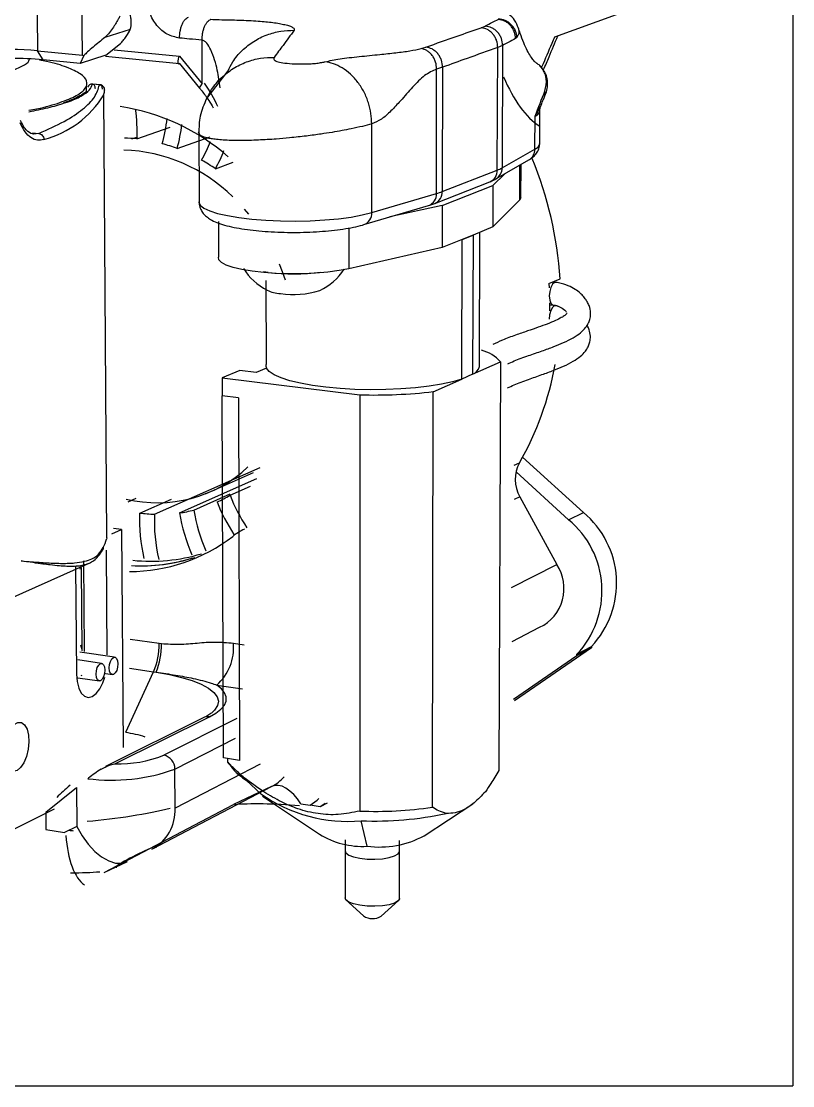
# Model space of a CAD drawing. Header units: millimetres. Extents: x 0 to 279, y 0 to 216.
# Drawn here: x 217.81 to 247.93, y 46.03 to 87.6 of the extents above; entities that cross this region are included whole.
import ezdxf

# ---------------------------------------------------------------- set-up
doc = ezdxf.new("R2010")
doc.units = ezdxf.units.MM
doc.layers.add('TITLE_BLOCK_BORDER', color=7, linetype='Continuous')

msp = doc.modelspace()

# ---------------------------------------------------------------- linework, layer by layer
at = {"color": 8, "linetype": 'Continuous', "lineweight": 25}
for p, q in [((220.192, 86.276), (220.127, 94.655)), ((221.438, 86.486), (223.981, 86.238)), ((220.581, 85.145), (220.602, 85.144)), ((218.25, 83.243), (218.487, 83.218)), ((218.487, 83.218), (218.292, 83.185)), ((237.265, 81.973), (237.259, 80.607)), ((230.602, 79.531), (230.602, 77.936)), ((237.059, 70.258), (237.258, 70.352)), ((237.278, 69.03), (237.051, 68.92)), ((236.947, 65.487), (238.715, 66.38)), ((223.193, 63.293), (222.054, 63.457)), ((226.516, 63.239), (226.088, 63.3)), ((221.889, 59.835), (222.968, 62.196)), ((222.029, 62.334), (222.968, 62.196)), ((225.439, 61.673), (226.444, 61.525)), ((226.228, 60.371), (223.373, 58.934)), ((223.805, 58.394), (226.172, 59.597)), ((227.13, 58.584), (223.813, 56.867))]:
    msp.add_line(p, q, dxfattribs=at)
at = {"color": 7, "linetype": 'Continuous', "lineweight": 25}
for p, q in [((218.427, 87.835), (218.439, 86.448)), ((238.635, 86.99), (241.043, 87.858)), ((235.769, 87.349), (235.92, 87.413)), ((222.063, 87.284), (221.073, 86.966)), ((237.162, 86.961), (237.106, 86.921)), ((221.104, 86.278), (221.68, 86.729)), ((224.872, 85.154), (224.864, 86.859)), ((233.42, 86.534), (233.604, 86.59)), ((236.394, 81.787), (236.413, 86.577)), ((236.601, 86.657), (236.413, 86.577)), ((236.601, 86.657), (236.582, 81.875)), ((218.146, 86.122), (218.145, 86.153)), ((218.439, 86.448), (220.192, 86.276)), ((218.661, 86.094), (218.439, 86.448)), ((220.1, 85.952), (218.661, 86.094)), ((221.104, 86.278), (220.1, 85.952)), ((220.253, 86.266), (220.1, 85.952)), ((220.192, 86.276), (220.253, 86.267)), ((221.095, 86.236), (223.98, 85.954)), ((223.981, 86.238), (224.872, 85.154)), ((223.965, 85.966), (224.771, 84.984)), ((225.868, 85.668), (225.041, 84.583)), ((234.016, 80.87), (234.026, 85.734)), ((234.257, 85.806), (234.026, 85.734)), ((234.257, 85.806), (234.245, 80.947)), ((220.357, 84.869), (220.356, 85.075)), ((220.361, 84.88), (220.357, 84.869)), ((220.858, 85.117), (220.581, 85.145)), ((220.881, 85.12), (220.6, 85.148)), ((220.858, 85.117), (220.879, 85.116)), ((221.069, 84.911), (221.058, 84.965)), ((221.149, 67.422), (221.025, 84.728)), ((238.051, 82.815), (238.057, 84.091)), ((231.49, 80.126), (231.491, 83.588)), ((237.863, 82.608), (237.87, 83.889)), ((222.321, 83.005), (223.626, 83.459)), ((224.736, 83.299), (224.749, 80.587)), ((222.34, 83.077), (222.116, 82.999)), ((223.894, 82.628), (225.178, 83.083)), ((236.582, 81.875), (237.863, 82.608)), ((225.386, 81.839), (226.079, 82.091)), ((236.342, 81.444), (237.625, 82.183)), ((237.314, 80.707), (237.32, 82.005)), ((234.245, 80.947), (236.394, 81.787)), ((236.224, 81.19), (236.691, 81.645)), ((233.955, 80.487), (236.106, 81.333)), ((234.246, 80.41), (236.224, 81.19)), ((236.224, 81.19), (236.218, 79.565)), ((231.49, 80.126), (234.016, 80.87)), ((226.695, 80.066), (226.525, 80.265)), ((231.186, 79.657), (233.713, 80.405)), ((234.246, 80.41), (232.193, 79.956)), ((234.246, 80.41), (234.242, 78.764)), ((237.259, 80.607), (236.218, 79.565)), ((225.505, 79.781), (225.511, 78.386)), ((236.218, 79.565), (235.446, 79.252)), ((235.027, 79.082), (234.242, 78.764)), ((235.005, 73.625), (235.021, 79.08)), ((235.005, 73.625), (235.021, 79.08)), ((235.446, 79.252), (235.021, 79.08)), ((235.021, 79.08), (235.446, 79.252)), ((235.021, 79.08), (235.021, 79.08)), ((235.446, 79.252), (235.429, 73.812)), ((235.446, 79.252), (235.446, 79.252)), ((235.693, 74.116), (235.711, 79.367)), ((234.242, 78.764), (230.602, 77.936)), ((227.448, 77.791), (227.263, 77.815)), ((227.357, 77.479), (227.365, 74.202)), ((238.409, 77.354), (238.848, 77.541)), ((238.409, 77.354), (238.418, 77.193)), ((238.667, 77.4), (238.545, 77.414)), ((238.443, 76.528), (238.579, 76.512)), ((238.662, 76.496), (238.447, 76.521)), ((238.766, 76.479), (238.663, 76.496)), ((227.385, 74.053), (226.974, 73.882)), ((235.429, 73.812), (236.52, 74.296)), ((236.52, 74.296), (236.455, 58.334)), ((226.342, 73.959), (225.647, 73.669)), ((225.647, 73.669), (231.028, 73.01)), ((225.647, 73.669), (225.649, 72.965)), ((226.974, 73.882), (226.342, 73.959)), ((233.896, 73.133), (235.005, 73.625)), ((235.429, 73.812), (235.005, 73.625)), ((235.005, 73.625), (235.005, 73.625)), ((225.704, 58.826), (225.649, 72.965)), ((226.283, 72.887), (225.649, 72.965)), ((226.283, 72.887), (226.331, 58.73)), ((231.028, 73.01), (231.027, 56.752)), ((233.861, 56.9), (233.896, 73.133)), ((237.383, 70.574), (239.757, 68.415)), ((223.01, 68.346), (227.131, 70.17)), ((224.999, 69.143), (226.877, 69.976)), ((239.18, 68.13), (237.126, 70.001)), ((223.982, 68.398), (227.009, 69.745)), ((225.961, 69.089), (226.753, 69.442)), ((224.544, 68.508), (225.958, 69.139)), ((237.278, 69.03), (238.715, 66.38)), ((221.978, 68.837), (222.287, 68.972)), ((222.429, 68.394), (223.67, 68.941)), ((239.18, 68.13), (239.757, 68.415)), ((221.726, 67.748), (221.402, 67.792)), ((221.149, 67.422), (221.137, 67.377)), ((221.348, 67.581), (221.726, 67.748)), ((221.726, 67.748), (221.784, 59.237)), ((221.161, 62.855), (221.131, 66.949)), ((220.271, 62.984), (220.243, 66.531)), ((215.001, 63.994), (220.461, 66.437)), ((219.928, 66.337), (219.962, 62.102)), ((220.091, 66.21), (220.154, 66.238)), ((220.154, 66.238), (220.1, 66.305)), ((220.179, 63.019), (220.154, 66.238)), ((236.978, 63.375), (238.045, 63.93)), ((220.115, 63.248), (220.179, 63.019)), ((223.279, 63.281), (223.193, 63.293)), ((221.447, 62.764), (220.093, 62.962)), ((237.029, 61.121), (239.5, 62.826)), ((240.073, 63.131), (237.061, 61.055)), ((239.5, 62.877), (240.073, 63.182)), ((239.5, 62.826), (240.073, 63.131)), ((239.5, 62.826), (239.5, 62.877)), ((240.073, 63.182), (240.073, 63.131)), ((220.934, 62.521), (220.017, 62.655)), ((220.017, 61.96), (220.86, 61.835)), ((220.154, 62.035), (220.165, 62.069)), ((221.093, 62.122), (221.374, 62.081)), ((222.968, 62.196), (223.073, 62.182)), ((224.966, 60.417), (221.1, 58.488)), ((221.46, 58.593), (225.151, 60.436)), ((225.309, 60.653), (225.274, 60.62)), ((226.331, 58.73), (225.704, 58.826)), ((226.331, 58.73), (225.861, 58.802)), ((225.861, 58.802), (225.861, 58.667)), ((223.813, 56.867), (223.805, 58.394)), ((226.597, 57.945), (227.164, 57.429)), ((218.759, 56.705), (219.967, 57.675)), ((219.967, 57.675), (219.979, 56.148)), ((222.906, 55.261), (227.582, 57.715)), ((227.582, 57.715), (226.097, 57.004)), ((221.048, 54.355), (226.097, 57.004)), ((227.229, 57.34), (229.446, 55.853)), ((228.717, 57.033), (229.09, 56.981)), ((229.482, 56.92), (229.09, 56.981)), ((229.747, 57.063), (229.482, 56.92)), ((229.671, 57.051), (229.482, 56.92)), ((233.542, 55.791), (235.445, 57.037)), ((219.089, 56.831), (212.527, 53.531)), ((218.759, 56.705), (218.765, 56.029)), ((219.979, 56.148), (219.492, 55.912)), ((231.308, 55.382), (231.083, 56.375)), ((218.765, 56.029), (219.492, 55.912)), ((230.455, 55.632), (230.455, 55.203)), ((232.579, 55.171), (232.58, 55.599)), ((230.455, 55.203), (230.456, 53.369)), ((232.577, 53.335), (232.579, 55.171)), ((221.048, 54.355), (221.955, 54.789)), ((230.472, 53.298), (231.168, 52.656)), ((231.857, 52.645), (232.542, 53.266))]:
    msp.add_line(p, q, dxfattribs=at)
at = {"color": 7, "linetype": 'Continuous', "lineweight": 25, "flags": 128}
for points in [[(238.267, 85.577), (238.251, 85.609), (238.179, 85.709)], [(237.314, 80.707), (237.314, 80.706), (237.259, 80.607)], [(230.602, 77.936), (230.218, 77.863), (229.779, 77.805), (229.299, 77.763), (228.792, 77.74), (228.275, 77.737), (227.763, 77.752), (227.273, 77.786), (226.819, 77.838), (226.416, 77.905), (226.076, 77.987), (225.809, 78.079), (225.623, 78.18), (225.524, 78.286), (225.511, 78.386)], [(228.126, 77.49), (228.01, 77.809), (227.884, 78.118)], [(238.668, 77.4), (238.626, 77.392), (238.55, 77.327), (238.485, 77.205), (238.441, 77.044), (238.425, 76.871)], [(238.664, 76.496), (238.621, 76.488), (238.545, 76.422), (238.48, 76.3), (238.436, 76.139), (238.42, 75.966)], [(238.425, 76.871), (238.439, 76.71), (238.482, 76.587), (238.545, 76.521), (238.579, 76.512)], [(238.437, 76.604), (238.437, 76.38), (238.436, 76.286)], [(235.011, 73.627), (234.646, 73.52), (234.217, 73.426), (233.731, 73.347), (233.198, 73.284), (232.63, 73.24), (232.039, 73.214), (231.437, 73.208), (230.837, 73.222), (230.252, 73.255), (229.694, 73.307), (229.174, 73.376), (228.704, 73.461), (228.293, 73.56), (227.95, 73.672), (227.681, 73.793), (227.492, 73.921), (227.385, 74.053)], [(221.069, 62.26), (221.057, 62.126), (221.02, 62.001), (220.965, 61.902), (220.9, 61.845), (220.834, 61.839), (220.778, 61.885), (220.74, 61.975), (220.726, 62.096), (220.738, 62.23), (220.774, 62.356), (220.829, 62.454), (220.895, 62.511), (220.961, 62.517), (221.017, 62.471), (221.055, 62.381), (221.069, 62.26)], [(221.581, 62.504), (221.569, 62.371), (221.532, 62.246), (221.478, 62.147), (221.413, 62.091), (221.347, 62.085), (221.292, 62.13), (221.254, 62.22), (221.24, 62.341), (221.252, 62.475), (221.288, 62.6), (221.343, 62.698), (221.408, 62.754), (221.473, 62.76), (221.529, 62.715), (221.567, 62.625), (221.581, 62.504)], [(219.962, 62.102), (219.985, 61.811), (220.048, 61.558), (220.145, 61.363), (220.272, 61.238), (220.417, 61.192), (220.573, 61.227), (220.728, 61.34), (220.871, 61.525), (220.993, 61.768), (221.068, 61.987)], [(225.151, 60.436), (225.408, 60.583), (225.604, 60.736), (225.736, 60.893), (225.805, 61.052), (225.809, 61.212), (225.748, 61.37), (225.624, 61.524), (225.439, 61.673)], [(217.639, 58.334), (217.493, 58.297), (217.358, 58.346), (217.245, 58.476), (217.166, 58.677), (217.127, 58.929), (217.131, 59.212), (217.179, 59.498), (217.266, 59.763), (217.384, 59.984), (217.522, 60.139), (217.669, 60.216), (217.811, 60.208), (217.935, 60.116), (218.031, 59.949), (218.09, 59.72), (218.107, 59.451), (218.081, 59.165), (218.014, 58.888), (217.911, 58.643), (217.782, 58.453), (217.639, 58.334)], [(228.717, 57.033), (228.587, 57.225), (228.445, 57.394), (228.295, 57.536), (228.141, 57.646), (227.988, 57.721), (227.841, 57.758), (227.704, 57.756), (227.582, 57.715)], [(219.979, 56.148), (220.18, 55.786), (220.415, 55.46), (220.673, 55.18), (220.944, 54.96), (221.219, 54.806), (221.485, 54.725), (221.734, 54.719), (221.955, 54.789)], [(230.455, 55.203), (230.482, 55.12), (230.591, 55.037), (230.776, 54.965), (231.021, 54.912), (231.307, 54.881), (231.611, 54.875), (231.906, 54.894), (232.17, 54.937), (232.38, 55.001), (232.52, 55.079), (232.578, 55.166), (232.579, 55.171)], [(230.455, 55.203), (230.482, 55.12), (230.591, 55.037), (230.776, 54.965), (231.021, 54.912), (231.307, 54.881), (231.611, 54.875), (231.906, 54.894), (232.17, 54.937), (232.38, 55.001), (232.52, 55.079), (232.578, 55.166), (232.579, 55.171)], [(232.577, 53.335), (232.576, 53.331), (232.518, 53.242), (232.378, 53.162), (232.168, 53.097), (231.905, 53.053), (231.61, 53.034), (231.307, 53.04), (231.021, 53.072), (230.776, 53.126), (230.592, 53.199), (230.482, 53.284), (230.456, 53.369)]]:
    msp.add_lwpolyline(points, dxfattribs=at)
at = {"color": 8, "linetype": 'Continuous', "lineweight": 25, "flags": 128}
for points in [[(224.872, 85.154), (224.832, 85.111), (224.801, 85.072), (224.779, 85.038), (224.767, 85.011), (224.766, 84.992), (224.77, 84.984)], [(224.749, 80.587), (224.743, 80.536), (224.795, 80.419), (224.936, 80.305), (225.164, 80.197), (225.474, 80.097), (225.857, 80.008), (226.306, 79.933), (226.808, 79.873), (227.351, 79.83), (227.922, 79.805), (228.507, 79.798), (229.09, 79.81), (229.657, 79.841), (230.193, 79.89), (230.685, 79.954), (231.121, 80.034), (231.49, 80.126)], [(223.073, 62.182), (223.595, 62.088), (224.067, 61.976), (224.484, 61.849), (224.836, 61.707), (225.119, 61.553), (225.327, 61.39), (225.456, 61.22), (225.504, 61.045), (225.469, 60.87), (225.352, 60.696), (225.309, 60.653)], [(229.09, 56.981), (229.361, 57.183), (229.424, 57.238)]]:
    msp.add_lwpolyline(points, dxfattribs=at)
at = {"color": 7, "linetype": 'Continuous', "lineweight": 25}
for centre, radius, start, end in [((217.439, 75.454), 11.04, 84.8006, 95.6429), ((217.462, 73.011), 13.137, 84.7629, 95.6783), ((220.581, 84.936), 0.209, 89.9418, 152.8361), ((220.419, 76.075), 8.289, 48.7498, 81.3378), ((215.547, 83.296), 6.78, 357.5377, 7.3721), ((217.994, 84.343), 5.533, 344.0002, 354.3529), ((217.895, 84.276), 6.221, 344.6411, 353.4504), ((221.725, 77.227), 5.808, 84.115, 88.8836), ((221.6, 76.592), 6.457, 69.1893, 74.6093), ((220.564, 84.648), 4.944, 330.0279, 339.3711), ((221.598, 76.218), 6.357, 45.338, 88.0735), ((220.534, 84.561), 5.563, 330.7101, 338.8168), ((221.248, 75.85), 7.28, 55.3645, 60.3809), ((224.035, 76.58), 14.844, 3.7137, 22.3962), ((235.887, 83.119), 1.425, 290.8635, 299.2011), ((233.226, 83.589), 2.831, 286.1989, 291.1045), ((228.454, 79.19), 2.338, 212.3553, 243.3522), ((228.437, 86.895), 9.158, 263.8035, 276.6104), ((228.452, 79.182), 2.329, 295.6599, 327.1641), ((227.985, 78.285), 1.319, 243.9136, 267.4508), ((228.446, 80.334), 3.406, 261.2302, 287.3324), ((235.401, 73.301), 1.497, 41.6331, 75.6499), ((227.584, 74.155), 0.224, 167.9595, 207.1092), ((235.267, 74.219), 0.438, 291.5384, 346.4057), ((226.772, 76.336), 12.074, 330.2896, 349.7556), ((231.578, 93.622), 20.619, 268.4715, 276.455), ((238.466, 69.709), 1.369, 151.9693, 209.7681), ((223.122, 73.966), 5.172, 256.3621, 313.1392), ((223.224, 73.75), 5.405, 294.357, 300.4241), ((231.861, 71.332), 6.312, 200.8229, 213.7873), ((232.065, 71.423), 7.104, 201.4472, 212.963), ((229.127, 68.114), 6.704, 177.6035, 192.9362), ((223.201, 74.2), 5.857, 262.4266, 268.1383), ((228.968, 68.027), 5.966, 176.9404, 193.9931), ((223.215, 73.801), 5.457, 278.0837, 284.0921), ((230.933, 69.587), 7.052, 189.7065, 203.6161), ((230.733, 69.496), 6.268, 189.0693, 204.2348), ((237.453, 65.65), 3.599, 316.7261, 50.1999), ((236.865, 65.353), 3.616, 316.7877, 50.1787), ((222.014, 72.748), 6.641, 270.2012, 307.5526), ((227.557, 65.538), 2.454, 115.034, 127.5598), ((222.489, 73.079), 6.748, 266.7473, 288.0377), ((222.487, 73.095), 6.763, 266.7686, 287.4957), ((222.871, 73.328), 6.817, 264.0174, 286.811), ((237.316, 65.446), 1.683, 295.6927, 33.7147), ((220.513, 63.271), 2.68, 336.3582, 0.4681), ((220.637, 63.208), 2.644, 337.1631, 1.593), ((224.168, 63.123), 1.928, 311.2406, 5.2924), ((221.294, 55.497), 4.363, 71.9123, 82.2478), ((221.568, 63.529), 4.937, 268.7547, 291.4553), ((223.257, 58.399), 0.548, 359.5152, 77.7528), ((221.332, 65.18), 7.222, 262.6021, 290.0264), ((227.405, 59.693), 1.871, 228.1088, 241.4363), ((230.542, 62.18), 5.83, 234.5904, 275.3184), ((222.101, 56.774), 1.714, 298.0169, 3.0898), ((231.597, 73.043), 16.301, 267.9947, 277.9819), ((231.636, 69.36), 12.996, 267.56, 282.2789), ((231.111, 58.514), 3.139, 237.9604, 273.6028), ((231.796, 59.016), 3.667, 262.3541, 298.4358), ((231.522, 53.214), 0.661, 237.6325, 300.5336)]:
    msp.add_arc(centre, radius, start, end, dxfattribs=at)
at = {"color": 8, "linetype": 'Continuous', "lineweight": 25}
for centre, radius, start, end in [((237.874, 84.79), 0.391, 338.3347, 12.4892), ((217.744, 86.697), 3.827, 284.2516, 329.0324), ((237.791, 84.15), 0.272, 286.7412, 347.7363), ((237.778, 82.873), 0.278, 287.7175, 347.9151), ((237.376, 82.601), 0.487, 300.771, 0.7934), ((235.92, 81.769), 0.475, 293.0621, 2.1038), ((236.09, 81.867), 0.492, 300.7745, 0.8848), ((233.555, 80.839), 0.462, 290.0079, 3.7669), ((233.766, 80.928), 0.48, 293.1357, 2.2839), ((231.026, 80.094), 0.465, 289.9352, 4.0159), ((219.303, 67.909), 1.91, 333.1253, 343.8386), ((225.095, 60.081), 0.359, 81.026, 111.0444), ((226.943, 59.042), 1.472, 295.7174, 320.0527)]:
    msp.add_arc(centre, radius, start, end, dxfattribs=at)
at = {"color": 7, "linetype": 'Continuous', "lineweight": 25}
for centre, major_axis, ratio, start_param, end_param in [((224.156, 86.296), (0.203, 0.377), 0.354537, 1.930867, 3.056603), ((239.649, 94.124), (0.807, 10.904), 0.371671, 2.519878, 2.940504), ((221.367, 58.376), (3.165, 2.419), 0.143355, 2.007957, 2.215076), ((228.481, 56.632), (2.891, -0.207), 0.118937, 1.511928, 2.529776), ((221.378, 56.862), (3.197, 0.421), 0.122932, 4.378681, 5.471885), ((220.729, 56.538), (0.197, 2.748), 0.426579, 1.871823, 2.915673), ((220.545, 56.449), (4.336, -0.311), 0.118937, 4.517885, 4.557205), ((222.3, 54.971), (0.797, 0.401), 0.069181, 6.005946, 9.671377), ((217.438, 54.944), (4.336, -0.311), 0.118937, 5.2781, 5.633465)]:
    msp.add_ellipse(centre, major_axis=major_axis, ratio=ratio, start_param=start_param, end_param=end_param, dxfattribs=at)
at = {"color": 8, "linetype": 'Continuous', "lineweight": 25}
msp.add_ellipse((224.171, 84.916), major_axis=(-1.47, 2.073), ratio=0.318597, start_param=4.178869, end_param=4.618075, dxfattribs=at)
at = {"color": 7, "linetype": 'Continuous', "lineweight": 25}
for points in [[(223.987, 86.943), (223.823, 86.98), (223.495, 87.054), (223.08, 87.419), (222.789, 87.913), (222.749, 88.286), (222.729, 88.473)], [(218.487, 83.218), (218.513, 83.212), (218.565, 83.202), (218.63, 83.147), (218.676, 83.072), (218.683, 83.016), (218.686, 82.988)]]:
    msp.add_open_spline(points, degree=3, dxfattribs=at)
for points, knots in [([(221.661, 87.795), (221.652, 87.779), (221.632, 87.741), (221.591, 87.671), (221.539, 87.581), (221.475, 87.478), (221.38, 87.334), (221.258, 87.153), (221.135, 87.028), (221.073, 86.966)], [0, 0, 0, 0, 0.062087, 0.144407, 0.249721, 0.374887, 0.500031, 0.750294, 1, 1, 1, 1]), ([(222.063, 87.284), (222.071, 87.309), (222.087, 87.364), (222.098, 87.473), (222.101, 87.58), (222.095, 87.676), (222.081, 87.764), (222.06, 87.845), (222.03, 87.89), (222.018, 87.909)], [0, 0, 0, 0, 0.1444354, 0.3189441, 0.5002124, 0.6253274, 0.7504631, 0.8995774, 1, 1, 1, 1]), ([(223.987, 86.943), (223.991, 87.033), (223.998, 87.172), (224.041, 87.351), (224.085, 87.479), (224.141, 87.588), (224.222, 87.702), (224.289, 87.739), (224.333, 87.762)], [0, 0, 0, 0, 0.239457, 0.368361, 0.5, 0.631639, 0.760543, 1, 1, 1, 1]), ([(237.218, 87.328), (237.178, 87.435), (237.1, 87.644), (236.844, 87.887), (236.545, 88.05), (236.324, 88.091), (236.217, 88.111)], [0, 0, 0, 0, 0.274849, 0.531554, 0.77382, 1, 1, 1, 1]), ([(224.864, 86.859), (224.869, 86.949), (224.875, 87.089), (224.918, 87.268), (224.963, 87.396), (225.018, 87.505), (225.099, 87.62), (225.166, 87.656), (225.21, 87.68)], [0, 0, 0, 0, 0.239457, 0.368361, 0.5, 0.631639, 0.760543, 1, 1, 1, 1]), ([(225.21, 87.68), (225.318, 87.673), (225.562, 87.658), (225.939, 87.656), (226.323, 87.646), (226.692, 87.632), (227.044, 87.611), (227.358, 87.584), (227.635, 87.552), (227.887, 87.514), (228.108, 87.469), (228.287, 87.418), (228.411, 87.363), (228.481, 87.305), (228.466, 87.265), (228.459, 87.246)], [0, 0, 0, 0, 0.075688, 0.170665, 0.246648, 0.3323, 0.419723, 0.492216, 0.562879, 0.63755, 0.710117, 0.78456, 0.856497, 0.929475, 1, 1, 1, 1]), ([(233.604, 86.59), (234.013, 86.734), (234.738, 86.988), (235.455, 87.239), (235.769, 87.349)], [0, 0, 0, 0, 0.56, 1, 1, 1, 1]), ([(236.413, 86.577), (236.405, 86.667), (236.392, 86.806), (236.312, 86.98), (236.229, 87.102), (236.125, 87.203), (235.975, 87.306), (235.85, 87.332), (235.769, 87.349)], [0, 0, 0, 0, 0.239457, 0.368361, 0.5, 0.631639, 0.760543, 1, 1, 1, 1]), ([(235.92, 87.413), (236.015, 87.462), (236.185, 87.548), (236.353, 87.635), (236.427, 87.673)], [0, 0, 0, 0, 0.56, 1, 1, 1, 1]), ([(236.601, 86.657), (236.593, 86.747), (236.579, 86.886), (236.494, 87.057), (236.407, 87.177), (236.297, 87.276), (236.138, 87.375), (236.006, 87.398), (235.92, 87.413)], [0, 0, 0, 0, 0.2394568, 0.3683607, 0.5, 0.6316393, 0.7605432, 1, 1, 1, 1]), ([(237.106, 86.921), (237.097, 87.011), (237.084, 87.149), (236.999, 87.319), (236.912, 87.438), (236.803, 87.537), (236.645, 87.635), (236.513, 87.658), (236.427, 87.673)], [0, 0, 0, 0, 0.239457, 0.368361, 0.5, 0.631639, 0.760543, 1, 1, 1, 1]), ([(237.162, 86.961), (237.15, 87.049), (237.131, 87.184), (237.038, 87.351), (236.945, 87.468), (236.83, 87.564), (236.666, 87.659), (236.532, 87.68), (236.445, 87.693)], [0, 0, 0, 0, 0.2392342, 0.3682176, 0.5, 0.6317824, 0.7607658, 1, 1, 1, 1]), ([(237.941, 85.952), (237.942, 85.951), (237.945, 85.945), (237.897, 85.975), (237.811, 86.066), (237.695, 86.226), (237.565, 86.452), (237.425, 86.753), (237.306, 87.054), (237.239, 87.275), (237.215, 87.351)], [0, 0, 0, 0, 0.027274, 0.170793, 0.312528, 0.456339, 0.604802, 0.758594, 0.917479, 1, 1, 1, 1]), ([(221.073, 86.966), (220.918, 86.844), (220.685, 86.66), (220.413, 86.42), (220.299, 86.311), (220.253, 86.266)], [0, 0, 0, 0, 0.541126, 0.813937, 1, 1, 1, 1]), ([(221.68, 86.729), (221.715, 86.769), (221.802, 86.869), (221.949, 87.067), (222.018, 87.197), (222.063, 87.284)], [0, 0, 0, 0, 0.185687, 0.457848, 1, 1, 1, 1]), ([(224.864, 86.859), (224.7, 86.875), (224.408, 86.903), (224.115, 86.931), (223.987, 86.943)], [0, 0, 0, 0, 0.56, 1, 1, 1, 1]), ([(228.459, 87.246), (228.316, 87.052), (228.06, 86.703), (227.799, 86.348), (227.683, 86.191)], [0, 0, 0, 0, 0.56, 1, 1, 1, 1]), ([(237.106, 86.921), (237.012, 86.872), (236.844, 86.784), (236.676, 86.696), (236.601, 86.657)], [0, 0, 0, 0, 0.56, 1, 1, 1, 1]), ([(238.203, 85.71), (238.274, 85.877), (238.462, 86.316), (238.644, 86.758), (238.758, 87.032)], [0, 0, 0, 0, 0.378847, 1, 1, 1, 1]), ([(229.661, 86.017), (229.849, 86.057), (230.236, 86.138), (231.008, 86.223), (231.752, 86.297), (232.425, 86.368), (232.994, 86.44), (233.28, 86.503), (233.42, 86.534)], [0, 0, 0, 0, 0.178146, 0.367187, 0.562894, 0.714839, 0.860648, 1, 1, 1, 1]), ([(234.026, 85.734), (234.019, 85.826), (234.006, 85.968), (233.931, 86.146), (233.852, 86.272), (233.755, 86.377), (233.614, 86.485), (233.496, 86.515), (233.42, 86.534)], [0, 0, 0, 0, 0.239457, 0.368361, 0.5, 0.631639, 0.760543, 1, 1, 1, 1]), ([(234.257, 85.806), (234.248, 85.897), (234.235, 86.038), (234.154, 86.214), (234.07, 86.338), (233.965, 86.441), (233.813, 86.546), (233.687, 86.573), (233.604, 86.59)], [0, 0, 0, 0, 0.239457, 0.368361, 0.5, 0.631639, 0.760543, 1, 1, 1, 1]), ([(236.413, 86.577), (236.015, 86.435), (235.3, 86.179), (234.577, 85.92), (234.257, 85.806)], [0, 0, 0, 0, 0.56, 1, 1, 1, 1]), ([(216.572, 85.466), (216.623, 85.475), (216.952, 85.532), (217.407, 85.663), (217.875, 85.852), (218.11, 86.009), (218.119, 86.099), (218.122, 86.122)], [0, 0, 0, 0, 0.05258, 0.336417, 0.620255, 0.904092, 1, 1, 1, 1]), ([(218.101, 84.125), (218.204, 84.143), (218.694, 84.231), (219.349, 84.425), (220.007, 84.695), (220.356, 84.981), (220.405, 85.268), (220.159, 85.548), (219.61, 85.805), (219.049, 85.985), (218.611, 86.065), (218.521, 86.082)], [0, 0, 0, 0, 0.035125, 0.168044, 0.300962, 0.43388, 0.566798, 0.699716, 0.832635, 0.965553, 1, 1, 1, 1]), ([(227.683, 86.191), (227.666, 86.157), (227.639, 86.103), (227.779, 86.03), (228.015, 85.975), (228.317, 85.943), (228.602, 85.931), (228.836, 85.93), (229.072, 85.938), (229.298, 85.955), (229.504, 85.982), (229.609, 86.006), (229.661, 86.017)], [0, 0, 0, 0, 0.175466, 0.282013, 0.403214, 0.53806, 0.611407, 0.685092, 0.761964, 0.840395, 0.919927, 1, 1, 1, 1]), ([(231.491, 83.588), (231.485, 83.723), (231.473, 84), (231.371, 84.422), (231.202, 84.837), (230.963, 85.219), (230.67, 85.542), (230.342, 85.787), (230.002, 85.952), (229.772, 85.996), (229.661, 86.017)], [0, 0, 0, 0, 0.116516, 0.240011, 0.368641, 0.5, 0.631359, 0.759989, 0.883484, 1, 1, 1, 1]), ([(234.026, 85.734), (233.869, 85.661), (233.542, 85.51), (233.079, 85.024), (232.65, 84.532), (232.249, 84.096), (231.876, 83.752), (231.618, 83.642), (231.491, 83.588)], [0, 0, 0, 0, 0.178146, 0.367187, 0.562894, 0.714839, 0.860648, 1, 1, 1, 1]), ([(238.179, 85.709), (238.14, 85.765), (238.073, 85.86), (237.974, 85.931), (237.933, 85.961)], [0, 0, 0, 0, 0.581683, 1, 1, 1, 1]), ([(238.182, 85.708), (238.153, 85.757), (238.12, 85.813), (238.068, 85.851), (238.062, 85.856)], [0, 0, 0, 0, 0.873874, 1, 1, 1, 1]), ([(238.255, 84.874), (238.273, 84.954), (238.329, 85.201), (238.299, 85.482), (238.208, 85.656), (238.179, 85.709)], [0, 0, 0, 0, 0.248844, 0.767539, 1, 1, 1, 1]), ([(238.236, 84.649), (238.255, 84.693), (238.309, 84.821), (238.358, 85.029), (238.359, 85.287), (238.32, 85.47), (238.273, 85.56), (238.264, 85.576)], [0, 0, 0, 0, 0.14704, 0.433319, 0.690924, 0.946005, 1, 1, 1, 1]), ([(218.487, 83.218), (218.837, 83.374), (219.531, 83.685), (220.239, 84.164), (220.718, 84.642), (220.811, 84.96), (220.858, 85.117)], [0, 0, 0, 0, 0.24999, 0.5, 0.74999, 1, 1, 1, 1]), ([(220.359, 84.871), (220.35, 84.865), (220.326, 84.848), (220.269, 84.801), (220.165, 84.725), (220.023, 84.642), (219.828, 84.549), (219.632, 84.468), (219.484, 84.42), (219.436, 84.404)], [0, 0, 0, 0, 0.125136, 0.306764, 0.451121, 0.599961, 0.756856, 0.921101, 1, 1, 1, 1]), ([(220.602, 85.144), (220.609, 85.144), (220.629, 85.145), (220.657, 85.112), (220.682, 85.053), (220.686, 85), (220.687, 84.974)], [0, 0, 0, 0, 0.137589, 0.425059, 0.71253, 1, 1, 1, 1]), ([(220.994, 85.066), (220.984, 85.076), (220.963, 85.096), (220.922, 85.113), (220.893, 85.116), (220.879, 85.117)], [0, 0, 0, 0, 0.332212, 0.658522, 1, 1, 1, 1]), ([(221.013, 84.71), (221.024, 84.738), (221.055, 84.82), (221.055, 84.9), (221.055, 84.953)], [0, 0, 0, 0, 0.340856, 1, 1, 1, 1]), ([(221.049, 84.997), (221.047, 85.001), (221.041, 85.018), (221.031, 85.032), (221.023, 85.042)], [0, 0, 0, 0, 0.299093, 1, 1, 1, 1]), ([(224.768, 84.982), (224.797, 84.949), (224.929, 84.794), (225.115, 84.536), (225.246, 84.316), (225.303, 84.22)], [0, 0, 0, 0, 0.135718, 0.622438, 1, 1, 1, 1]), ([(237.87, 83.889), (237.87, 83.891), (237.997, 84.231), (238.127, 84.554), (238.255, 84.874)], [0, 0, 0, 0, 0.006314, 1, 1, 1, 1]), ([(218.104, 84.066), (218.36, 84.116), (218.902, 84.221), (219.294, 84.347), (219.5, 84.413)], [0, 0, 0, 0, 0.471637, 1, 1, 1, 1]), ([(225.04, 84.582), (224.944, 84.356), (224.756, 83.915), (224.743, 83.451), (224.737, 83.225)], [0, 0, 0, 0, 0.511961, 1, 1, 1, 1]), ([(238.08, 84.259), (238.112, 84.341), (238.164, 84.479), (238.217, 84.597), (238.239, 84.644)], [0, 0, 0, 0, 0.599763, 1, 1, 1, 1]), ([(238.058, 84.088), (238.06, 84.157), (238.063, 84.229), (238.085, 84.274), (238.085, 84.274)], [0, 0, 0, 0, 0.981364, 1, 1, 1, 1]), ([(218.686, 82.988), (218.602, 82.967), (218.435, 82.926), (218.183, 83.039), (217.946, 83.261), (217.82, 83.508), (217.758, 83.632)], [0, 0, 0, 0, 0.250391, 0.500761, 0.750729, 1, 1, 1, 1]), ([(218.286, 83.186), (218.216, 83.207), (218.104, 83.24), (217.915, 83.446), (217.823, 83.628), (217.774, 83.724)], [0, 0, 0, 0, 0.444255, 0.707812, 1, 1, 1, 1]), ([(224.747, 83.227), (224.739, 83.237), (224.722, 83.258), (224.738, 83.284), (224.747, 83.299)], [0, 0, 0, 0, 0.43993, 1, 1, 1, 1]), ([(237.625, 82.183), (237.671, 82.211), (237.765, 82.27), (237.898, 82.395), (238.001, 82.565), (238.054, 82.717), (238.046, 82.8), (238.044, 82.815)], [0, 0, 0, 0, 0.236313, 0.487522, 0.720678, 0.948206, 1, 1, 1, 1]), ([(236.106, 81.333), (236.155, 81.353), (236.236, 81.386), (236.312, 81.428), (236.342, 81.444)], [0, 0, 0, 0, 0.5997504, 1, 1, 1, 1]), ([(224.758, 80.587), (224.755, 80.539), (224.746, 80.417), (224.812, 80.243), (224.912, 80.086), (225.041, 79.96), (225.208, 79.844), (225.432, 79.738), (225.734, 79.636), (226.099, 79.549), (226.516, 79.477), (226.965, 79.422), (227.443, 79.382), (227.941, 79.359), (228.449, 79.351), (228.957, 79.36), (229.454, 79.385), (229.93, 79.426), (230.376, 79.482), (230.782, 79.553), (231.041, 79.615), (231.168, 79.652), (231.186, 79.657)], [0, 0, 0, 0, 0.022035, 0.054626, 0.086698, 0.121849, 0.164822, 0.22313, 0.283674, 0.347193, 0.407589, 0.466557, 0.524823, 0.582729, 0.640473, 0.698196, 0.755991, 0.813992, 0.872393, 0.931516, 0.990601, 1, 1, 1, 1]), ([(233.713, 80.405), (233.768, 80.422), (233.852, 80.448), (233.928, 80.477), (233.955, 80.487)], [0, 0, 0, 0, 0.658122, 1, 1, 1, 1]), ([(236.802, 74.217), (236.883, 74.256), (237.117, 74.368), (237.593, 74.535), (238.124, 74.719), (238.591, 74.886), (239.006, 75.054), (239.356, 75.228), (239.641, 75.42), (239.832, 75.613), (239.945, 75.786), (240.016, 75.967), (240.048, 76.175), (240.021, 76.389), (239.944, 76.583), (239.854, 76.732), (239.743, 76.873), (239.586, 77.022), (239.384, 77.169), (239.15, 77.285), (238.903, 77.365), (238.745, 77.389), (238.668, 77.4)], [0, 0, 0, 0, 0.048866, 0.140143, 0.221362, 0.293408, 0.356844, 0.42835, 0.491, 0.545048, 0.583083, 0.612713, 0.649743, 0.701853, 0.736946, 0.771361, 0.81584, 0.858707, 0.906963, 0.955865, 0.978765, 1, 1, 1, 1]), ([(238.579, 76.512), (238.617, 76.506), (238.727, 76.487), (238.832, 76.443), (238.986, 76.36), (239.07, 76.28), (239.095, 76.238), (239.098, 76.234)], [0, 0, 0, 0, 0.086322, 0.252879, 0.446921, 0.944256, 1, 1, 1, 1]), ([(239.123, 76.191), (239.123, 76.191), (239.122, 76.193), (239.101, 76.167), (239.037, 76.114), (238.899, 76.024), (238.667, 75.906), (238.357, 75.779), (237.984, 75.643), (237.562, 75.499), (237.083, 75.334), (236.605, 75.159), (236.339, 75.03), (236.215, 74.97)], [0, 0, 0, 0, 0.000261, 0.061992, 0.134511, 0.216164, 0.307558, 0.413432, 0.510615, 0.619884, 0.742463, 0.880167, 1, 1, 1, 1]), ([(236.798, 73.281), (236.88, 73.321), (237.113, 73.434), (237.589, 73.604), (238.12, 73.79), (238.586, 73.96), (239.001, 74.13), (239.351, 74.306), (239.635, 74.5), (239.826, 74.694), (239.939, 74.868), (240.009, 75.05), (240.042, 75.26), (240.014, 75.475), (239.95, 75.644), (239.91, 75.711), (239.897, 75.732)], [0, 0, 0, 0, 0.065076, 0.18622, 0.294018, 0.389646, 0.473848, 0.568753, 0.651829, 0.723393, 0.773797, 0.813223, 0.862614, 0.932125, 0.978918, 1, 1, 1, 1]), ([(217.807, 66.524), (217.946, 66.512), (218.185, 66.492), (218.521, 66.466), (218.823, 66.446), (219.126, 66.431), (219.406, 66.426), (219.659, 66.43), (219.957, 66.449), (220.27, 66.496), (220.585, 66.604), (220.834, 66.767), (220.951, 66.956), (221.006, 67.045)], [0, 0, 0, 0, 0.083594, 0.144645, 0.217398, 0.289188, 0.364163, 0.434343, 0.499736, 0.632193, 0.749976, 0.880414, 1, 1, 1, 1]), ([(220.466, 66.437), (220.525, 66.471), (220.659, 66.546), (220.832, 66.706), (220.926, 66.862), (220.978, 66.946)], [0, 0, 0, 0, 0.264398, 0.597864, 1, 1, 1, 1]), ([(220.46, 66.44), (220.454, 66.436), (220.402, 66.399), (220.272, 66.361), (220.068, 66.319), (219.837, 66.305), (219.578, 66.307), (219.287, 66.326), (218.972, 66.359), (218.629, 66.403), (218.258, 66.457), (217.964, 66.5), (217.807, 66.524)], [0, 0, 0, 0, 0.013662, 0.118258, 0.22808, 0.343148, 0.440168, 0.549654, 0.671609, 0.764276, 0.873739, 1, 1, 1, 1]), ([(226.088, 63.3), (225.851, 63.321), (225.377, 63.362), (224.68, 63.306), (223.986, 63.238), (223.515, 63.267), (223.279, 63.281)], [0, 0, 0, 0, 0.248184, 0.499577, 0.749148, 1, 1, 1, 1]), ([(223.073, 62.182), (223.33, 62.143), (223.851, 62.063), (224.572, 61.929), (225.087, 61.805), (225.367, 61.7), (225.439, 61.673)], [0, 0, 0, 0, 0.275077, 0.556137, 0.885742, 1, 1, 1, 1]), ([(225.29, 60.637), (225.29, 60.636), (225.277, 60.622), (225.202, 60.556), (225.087, 60.481), (224.994, 60.432), (224.966, 60.417)], [0, 0, 0, 0, 0.028841, 0.411526, 0.819472, 1, 1, 1, 1]), ([(226.51, 58.05), (226.39, 58.159), (226.171, 58.36), (225.958, 58.571), (225.861, 58.667)], [0, 0, 0, 0, 0.544086, 1, 1, 1, 1]), ([(225.861, 58.667), (225.917, 58.596), (226.014, 58.47), (226.113, 58.351), (226.155, 58.3)], [0, 0, 0, 0, 0.572734, 1, 1, 1, 1]), ([(220.926, 58.394), (220.842, 58.336), (220.672, 58.221), (220.496, 58.091), (220.412, 58.026), (220.402, 58.018)], [0, 0, 0, 0, 0.46586, 0.935384, 1, 1, 1, 1]), ([(220.926, 58.394), (221.026, 58.447), (221.201, 58.54), (221.383, 58.579), (221.459, 58.593), (221.46, 58.593)], [0, 0, 0, 0, 0.569555, 0.993479, 1, 1, 1, 1]), ([(226.155, 58.3), (226.252, 58.215), (226.4, 58.086), (226.553, 57.98), (226.606, 57.943)], [0, 0, 0, 0, 0.654152, 1, 1, 1, 1]), ([(236.455, 58.334), (236.354, 58.162), (236.182, 57.869), (236.001, 57.615), (235.927, 57.511)], [0, 0, 0, 0, 0.591082, 1, 1, 1, 1]), ([(231.027, 56.752), (230.749, 56.696), (230.218, 56.589), (229.396, 56.626), (228.647, 56.809), (227.938, 57.114), (227.233, 57.517), (226.763, 57.863), (226.51, 58.05)], [0, 0, 0, 0, 0.1842113, 0.3522695, 0.519344, 0.659749, 0.8167788, 1, 1, 1, 1]), ([(235.927, 57.511), (235.783, 57.356), (235.505, 57.056), (235.106, 56.799), (234.739, 56.669), (234.516, 56.664), (234.4, 56.661)], [0, 0, 0, 0, 0.289249, 0.556825, 0.769849, 1, 1, 1, 1]), ([(234.4, 56.661), (234.303, 56.69), (234.118, 56.746), (233.943, 56.85), (233.861, 56.9)], [0, 0, 0, 0, 0.5280722, 1, 1, 1, 1])]:
    msp.add_open_spline(points, degree=3, knots=knots, dxfattribs=at)
at = {"color": 8, "linetype": 'Continuous', "lineweight": 25}
for points, knots in [([(237.204, 87.333), (237.212, 87.316), (237.275, 87.191), (237.214, 87.068), (237.162, 86.961)], [0, 0, 0, 0, 0.131719, 1, 1, 1, 1]), ([(225.879, 85.662), (225.936, 85.781), (226.077, 86.074), (226.42, 86.469), (226.874, 86.831), (227.388, 87.082), (227.923, 87.229), (228.284, 87.241), (228.459, 87.246)], [0, 0, 0, 0, 0.123444, 0.305818, 0.488192, 0.666777, 0.838233, 1, 1, 1, 1]), ([(238.127, 85.798), (238.134, 85.812), (238.271, 86.125), (238.44, 86.524), (238.601, 86.909), (238.635, 86.99)], [0, 0, 0, 0, 0.037651, 0.796615, 1, 1, 1, 1]), ([(225.576, 84.999), (225.542, 85.228), (225.47, 85.725), (225.296, 86.331), (225.093, 86.708), (224.976, 86.818), (224.911, 86.851), (224.88, 86.856), (224.864, 86.859)], [0, 0, 0, 0, 0.33971, 0.737407, 0.888775, 0.94949, 0.975606, 1, 1, 1, 1]), ([(225.049, 84.57), (225.108, 84.693), (225.252, 84.994), (225.604, 85.4), (226.067, 85.768), (226.591, 86.024), (227.136, 86.174), (227.505, 86.185), (227.683, 86.191)], [0, 0, 0, 0, 0.125421, 0.307384, 0.489347, 0.667529, 0.838598, 1, 1, 1, 1]), ([(219.5, 84.413), (219.532, 84.422), (219.813, 84.503), (220.153, 84.672), (220.504, 84.909), (220.556, 85.068), (220.581, 85.145)], [0, 0, 0, 0, 0.041263, 0.370894, 0.691664, 1, 1, 1, 1]), ([(221.058, 84.965), (221.056, 84.973), (221.051, 85.009), (221.009, 85.06), (220.94, 85.108), (220.885, 85.114), (220.858, 85.117)], [0, 0, 0, 0, 0.097049, 0.398033, 0.699016, 1, 1, 1, 1]), ([(220.879, 85.116), (220.885, 85.116), (220.905, 85.117), (220.934, 85.085), (220.958, 85.025), (220.962, 84.972), (220.964, 84.946)], [0, 0, 0, 0, 0.137589, 0.425059, 0.71253, 1, 1, 1, 1]), ([(238.054, 84.268), (238.021, 84.171), (237.981, 84.052), (237.895, 83.926), (237.875, 83.897), (237.871, 83.891), (237.87, 83.889)], [0, 0, 0, 0, 0.770375, 0.948139, 0.988197, 1, 1, 1, 1]), ([(231.491, 83.588), (231.376, 83.557), (231.138, 83.494), (230.736, 83.406), (230.33, 83.328), (229.938, 83.26), (229.569, 83.202), (229.232, 83.155), (228.933, 83.117), (228.613, 83.079), (228.22, 83.039), (227.693, 82.993), (227.166, 82.961), (226.725, 82.946), (226.434, 82.942), (226.201, 82.942), (225.951, 82.947), (225.691, 82.959), (225.43, 82.982), (225.165, 83.018), (224.932, 83.075), (224.776, 83.149), (224.755, 83.205), (224.747, 83.227)], [0, 0, 0, 0, 0.061785, 0.127345, 0.173195, 0.220747, 0.270008, 0.301037, 0.333965, 0.368791, 0.405516, 0.462017, 0.541089, 0.583497, 0.62025, 0.651347, 0.676786, 0.725315, 0.770474, 0.812264, 0.885458, 0.954823, 1, 1, 1, 1]), ([(221.006, 67.045), (221.005, 67.018), (221.003, 66.982), (220.982, 66.954), (220.977, 66.947)], [0, 0, 0, 0, 0.755293, 1, 1, 1, 1])]:
    msp.add_open_spline(points, degree=3, knots=knots, dxfattribs=at)
at = {"layer": 'TITLE_BLOCK_BORDER'}
for p in [(247.929, 119.394), (188.922, 46.027)]:
    msp.add_line(p, (247.929, 46.027), dxfattribs=at)

doc.saveas('drawing.dxf')
